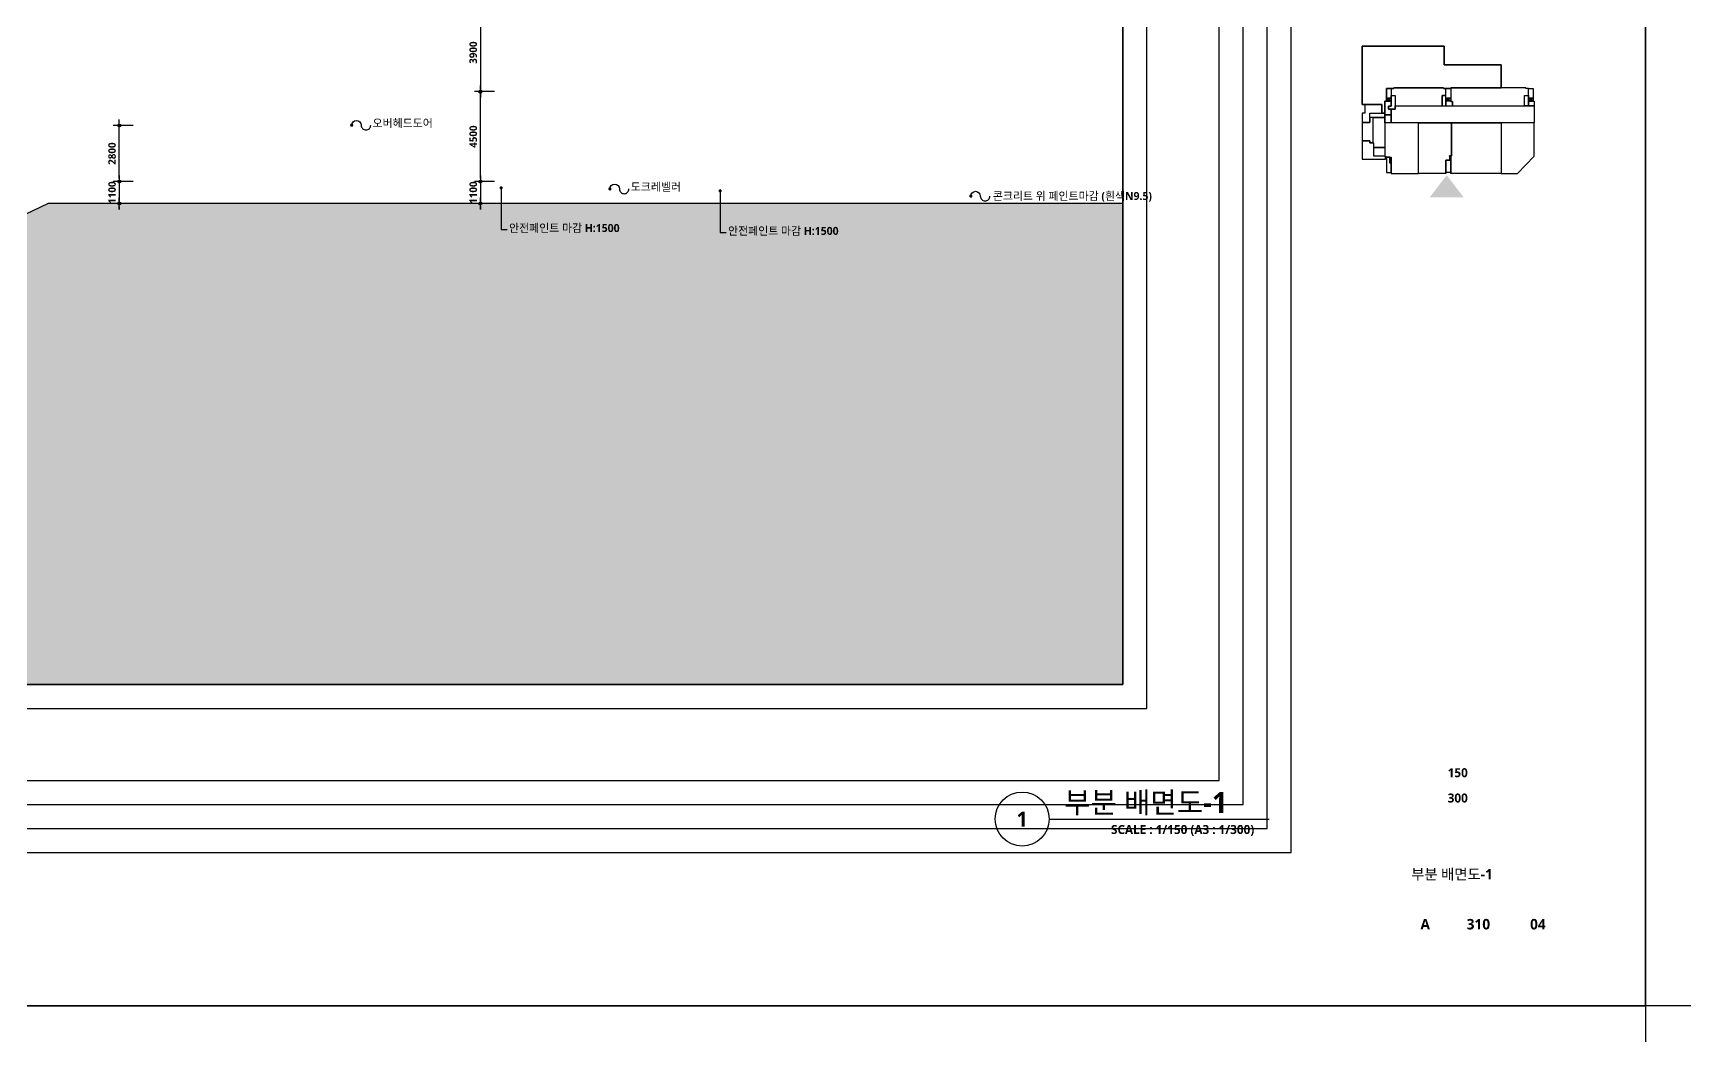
# Model space of a CAD drawing. Header units: millimetres. Extents: x 0 to 190005487, y 0 to 455456909.
# Drawn here: x 45418 to 127974, y 87600 to 137754 of the extents above; entities that cross this region are included whole.
import ezdxf
from ezdxf.enums import TextEntityAlignment as Align

# ---------------------------------------------------------------- set-up
doc = ezdxf.new("R2010")
doc.units = ezdxf.units.MM
doc.header["$LTSCALE"] = 150
doc.header["$MEASUREMENT"] = 0
doc.header["$PDSIZE"] = -10
doc.layers.get('0').update_dxf_attribs({"linetype": 'CONTINUOUS'})
doc.layers.get('Defpoints').update_dxf_attribs({"color": 153, "linetype": 'CONTINUOUS'})
for name, color, linetype in [('A-ANNO-DIM', 4, 'CONTINUOUS'), ('A-ANNO-KEY', 7, 'CONTINUOUS'), ('A-ANNO-LEAD', 4, 'CONTINUOUS'), ('A-ANNO-TEXT1', 7, 'CONTINUOUS'), ('A-ANNO-TITL', 7, 'CONTINUOUS'), ('A-FLOR-ROOF', 3, 'CONTINUOUS'), ('A-SECT-SOIL-PAT1', 253, 'CONTINUOUS'), ('AA-XXXX-TXT1', 2, 'CONTINUOUS')]:
    doc.layers.add(name, color=color, linetype=linetype)
doc.layers.add('Defpoint', color=161, linetype='CONTINUOUS', plot=False)
doc.styles.add('2020음성 1차', font='NanumGothicBold.ttf')
doc.styles.add('SH_대대리576', font='NanumGothicBold.ttf')
doc.dimstyles.new('SHP300내부', dxfattribs={"dimscale": 150, "dimtxt": 2.5, "dimasz": 1, "dimexe": 2, "dimexo": 2, "dimgap": 1, "dimtad": 1, "dimdec": 0, "dimzin": 0, "dimdsep": 46, "dimtxsty": 'SH_대대리576', "dimblk": 'DIMDOT', "dimcen": 0.09, "dimclrd": 256, "dimclre": 256, "dimclrt": 3, "dimadec": 0, "dimazin": 1, "dimtfac": 1, "dimtdec": 0, "dimtix": 1, "dimtmove": 2, "dimatfit": 0, "dimldrblk": 'DIMDOT', "dimfxl": 1, "dimtolj": 1, "dimtzin": 0, "dimlwd": -1, "dimlwe": -1, "dimarcsym": 0})

# ---------------------------------------------------------------- blocks, each defined once
blk = doc.blocks.new('*U4461')
at = {"layer": 'A-ANNO-TITL'}
blk.add_line((0, 0), (3667, 0), dxfattribs=at)
blk.add_circle((-450, 0), 450, dxfattribs=at)
at = {"layer": 'AA-XXXX-TXT1', "style": 'SH_대대리576'}
blk.add_attdef('DWG.TITLE', (250, 100), '', height=350, dxfattribs=at)
at = {"layer": 'AA-XXXX-TXT1', "color": 7, "style": 'SH_대대리576'}
blk.add_attdef('NO1', text='', height=300, dxfattribs=at).set_placement((-450, 0), align=Align.MIDDLE)
at = {"layer": 'AA-XXXX-TXT1', "style": 'SH_대대리576'}
blk.add_attdef('SCALE', text='', height=150, dxfattribs=at).set_placement((3417, -100), align=Align.TOP_RIGHT)
blk = doc.blocks.new('G$C28DF506D')
blk.add_lwpolyline([(0, 3255), (0, 1425), (2340, 1425), (2340, 1725), (2265, 1725), (2265, 1740), (1155, 1740), (1155, 3030), (1095, 3030), (1095, 3060), (765, 3060), (765, 3255)], close=True)
at = {"layer": 'A-ANNO-KEY'}
for p, q in [((2902, 7538), (2423, 7223)), ((2423, 7538), (2902, 7223)), ((8377, 7538), (8857, 7223)), ((8857, 7538), (8377, 7223)), ((16627, 7223), (17108, 7538)), ((16627, 7538), (17108, 7223)), ((8745, 1327), (8884, 1770)), ((8884, 1327), (8745, 1770)), ((2760, 1012), (2902, 1642)), ((2760, 1642), (2902, 1012))]:
    blk.add_line(p, q, dxfattribs=at)
for points in [[(13890, 10845), (8190, 10845), (8190, 12720), (7290, 12720), (0, 12720), (0, 6900), (195, 6900), (270, 6900), (1950, 6900), (1950, 6015), (2265, 6015), (2265, 7223), (2423, 7223), (2423, 7538), (2423, 8505), (2902, 8505), (3165, 8505), (3165, 8550), (8115, 8550), (8115, 8505), (8377, 8505), (8865, 8505), (8865, 8550), (13890, 8550)], [(8190, 12720), (7290, 12720), (0, 12720), (0, 6900), (195, 6900), (270, 6900), (1950, 6900), (1950, 6015), (2265, 6015), (2265, 7223), (2423, 7223), (2423, 8505), (3165, 8505), (3165, 8550), (8115, 8550), (8115, 8505), (8865, 8505), (8865, 8550), (13890, 8550), (13890, 10845), (8190, 10845)], [(2423, 8505), (2902, 8505), (2902, 7538), (2423, 7538)], [(2902, 8505), (2902, 7788), (3300, 7788), (3300, 6750), (7980, 6750), (7980, 7788), (8377, 7788), (8377, 8505), (8115, 8505), (8115, 8550), (3165, 8550), (3165, 8505)], [(8377, 8505), (8857, 8505), (8857, 7538), (8377, 7538)], [(8865, 8550), (8865, 8505), (8857, 8505), (8857, 7204), (9015, 7204), (9015, 6750), (16230, 6750), (16230, 7788), (16627, 7788), (16627, 8505), (16365, 8505), (16365, 8550)], [(16627, 8505), (17108, 8505), (17108, 7538), (16627, 7538)], [(0, 6015), (0, 5100), (765, 5100), (765, 6015), (1950, 6015), (1950, 6900), (270, 6900), (270, 6015)], [(2265, 7223), (2902, 7223), (2902, 6722), (2635, 6722), (2635, 6434), (2902, 6434), (2902, 5864), (2265, 5864)], [(2902, 7223), (2423, 7223), (2423, 7538), (2902, 7538)], [(2635, 6434), (2635, 6722), (2902, 6722), (2902, 7788), (3300, 7788), (3300, 6750), (3300, 6750), (3300, 6434), (2902, 6434), (2902, 6434)], [(2902, 5070), (2902, 6434), (3300, 6434), (3300, 6750), (7980, 6750), (7980, 6754), (9015, 6754), (9015, 6750), (16230, 6750), (16230, 6754), (17190, 6754), (17190, 5070)], [(7980, 6754), (8377, 6754), (8377, 7788), (7980, 7788)], [(8377, 7538), (8857, 7538), (8857, 7223), (8377, 7223)], [(8377, 7223), (8377, 6754), (9015, 6754), (9015, 7204), (8857, 7204), (8857, 7223)], [(16627, 6754), (16230, 6754), (16230, 7788), (16627, 7788)], [(16627, 7538), (17108, 7538), (17108, 7223), (16627, 7223)], [(16627, 7223), (17190, 7223), (17190, 6754), (16627, 6754)], [(0, 5100), (0, 3255), (765, 3255), (765, 3060), (1095, 3060), (1095, 5580), (765, 5580), (765, 5100), (0, 5100)], [(765, 6015), (2265, 6015), (2265, 5580), (765, 5580)], [(1155, 2580), (1155, 3030), (1095, 3030), (1095, 5580), (2265, 5580), (2265, 2580)], [(2265, 5864), (2902, 5864), (2902, 5070), (2265, 5070)], [(2265, 1740), (2265, 1725), (2340, 1725), (2340, 1642), (2902, 1642), (2902, 0), (5640, 0), (5640, 5070), (2265, 5070)], [(2265, 1740), (2265, 1725), (2340, 1725), (2340, 1642), (2902, 1642), (2902, 0), (5640, 0), (5640, 5070), (2265, 5070)], [(8745, 1770), (8745, 1327), (8377, 1327), (8377, 0), (5640, 0), (5640, 5070), (8940, 5070), (8940, 1770), (8745, 1770)], [(8940, 1725), (8940, 5070), (13890, 5070), (13890, 0), (8857, 0), (8857, 1327), (8884, 1327), (8884, 1725), (8940, 1725)], [(13890, 5070), (13890, 0), (15540, 0), (17190, 1725), (17190, 5070)], [(1155, 2580), (2265, 2580), (2265, 1740), (1155, 1740), (1155, 2580)], [(8745, 1327), (8884, 1327), (8884, 1725), (8940, 1725), (8940, 1770), (8745, 1770)], [(2760, 1642), (2423, 1642), (2423, 82), (2902, 82), (2902, 1012), (2760, 1012)], [(8857, 82), (8377, 82), (8377, 1327), (8857, 1327)]]:
    blk.add_lwpolyline(points, close=True, dxfattribs=at)
blk.add_lwpolyline([(8865, 8505), (8115, 8505), (8115, 8550), (3165, 8550), (3165, 8505), (2423, 8505), (2423, 7223), (2265, 7223), (2265, 6015), (1950, 6015), (1950, 6900), (270, 6900), (270, 6900), (195, 6900), (0, 6900), (0, 12720), (7290, 12720), (7290, 12720), (8190, 12720), (8190, 10845), (8190, 10845), (8190, 10845), (13890, 10845), (13890, 8550), (8865, 8550)], dxfattribs=at)
blk = doc.blocks.new('DIMDOT')
at = {"color": 0}
blk.add_line((-2, 0), (2, 0), dxfattribs=at)
for radius in [0.5, 0.25]:
    blk.add_circle((0, 0), radius, dxfattribs=at)
blk = doc.blocks.new('*D5525')
at = {"layer": 'A-ANNO-DIM'}
for p, q in [((68474, 138724), (67474, 138724)), ((67774, 138574), (67774, 134974)), ((68474, 134824), (67474, 134824))]:
    blk.add_line(p, q, dxfattribs=at)
at = {"layer": 'Defpoints', "color": 0}
for p in [(68774, 138724), (67774, 134824), (68774, 134824)]:
    blk.add_point(p, dxfattribs=at)
at = {"layer": 'A-ANNO-DIM', "linetype": 'ByBlock', "xscale": 150, "yscale": 150, "zscale": 150}
for p, rotation in [((67774, 138724), 90), ((67774, 134824), 270)]:
    blk.add_blockref('DIMDOT', p, dxfattribs=dict(at, rotation=rotation))
at = {"layer": 'A-ANNO-DIM', "color": 3, "insert": (67417, 136774), "char_height": 375, "attachment_point": 5, "rotation": 90, "style": 'SH_대대리576'}
blk.add_mtext('\\A1;3900', dxfattribs=at)
blk = doc.blocks.new('*D5526')
at = {"layer": 'A-ANNO-DIM'}
for p, q in [((68474, 134824), (67474, 134824)), ((67774, 130474), (67774, 134674)), ((68474, 130324), (67474, 130324))]:
    blk.add_line(p, q, dxfattribs=at)
at = {"layer": 'Defpoints', "color": 0}
for p in [(67774, 134824), (68774, 134824), (68774, 130324)]:
    blk.add_point(p, dxfattribs=at)
at = {"layer": 'A-ANNO-DIM', "linetype": 'ByBlock', "xscale": 150, "yscale": 150, "zscale": 150}
for p, rotation in [((67774, 134824), 90), ((67774, 130324), 270)]:
    blk.add_blockref('DIMDOT', p, dxfattribs=dict(at, rotation=rotation))
at = {"layer": 'A-ANNO-DIM', "color": 3, "insert": (67418, 132574), "char_height": 375, "attachment_point": 5, "rotation": 90, "style": 'SH_대대리576'}
blk.add_mtext('\\A1;4500', dxfattribs=at)
blk = doc.blocks.new('*D5527')
at = {"layer": 'A-ANNO-DIM'}
for p, q in [((67774, 130474), (67774, 130624)), ((68474, 130324), (67474, 130324)), ((67774, 130324), (67774, 129224)), ((68474, 129224), (67474, 129224)), ((67774, 129074), (67774, 128924))]:
    blk.add_line(p, q, dxfattribs=at)
at = {"layer": 'Defpoints', "color": 0}
for p in [(68774, 130324), (67774, 129224), (68774, 129224)]:
    blk.add_point(p, dxfattribs=at)
at = {"layer": 'A-ANNO-DIM', "linetype": 'ByBlock', "xscale": 150, "yscale": 150, "zscale": 150}
for p, rotation in [((67774, 130324), 270), ((67774, 129224), 90)]:
    blk.add_blockref('DIMDOT', p, dxfattribs=dict(at, rotation=rotation))
at = {"layer": 'A-ANNO-DIM', "color": 3, "insert": (67418, 129774), "char_height": 375, "attachment_point": 5, "rotation": 90, "style": 'SH_대대리576'}
blk.add_mtext('\\A1;1100', dxfattribs=at)
blk = doc.blocks.new('*D5537')
at = {"layer": 'A-ANNO-DIM'}
for p, q in [((49724, 130474), (49724, 130624)), ((50424, 130324), (49424, 130324)), ((49724, 130324), (49724, 129224)), ((50424, 129224), (49424, 129224)), ((49724, 129074), (49724, 128924))]:
    blk.add_line(p, q, dxfattribs=at)
at = {"layer": 'Defpoints', "color": 0}
for p in [(50724, 130324), (49724, 129224), (50724, 129224)]:
    blk.add_point(p, dxfattribs=at)
at = {"layer": 'A-ANNO-DIM', "linetype": 'ByBlock', "xscale": 150, "yscale": 150, "zscale": 150}
for p, rotation in [((49724, 130324), 270), ((49724, 129224), 90)]:
    blk.add_blockref('DIMDOT', p, dxfattribs=dict(at, rotation=rotation))
at = {"layer": 'A-ANNO-DIM', "color": 3, "insert": (49368, 129774), "char_height": 375, "attachment_point": 5, "rotation": 90, "style": 'SH_대대리576'}
blk.add_mtext('\\A1;1100', dxfattribs=at)
blk = doc.blocks.new('*D5538')
at = {"layer": 'A-ANNO-DIM'}
for p, q in [((50424, 133124), (49424, 133124)), ((49724, 130474), (49724, 132974)), ((50424, 130324), (49424, 130324))]:
    blk.add_line(p, q, dxfattribs=at)
at = {"layer": 'Defpoints', "color": 0}
for p in [(49724, 133124), (50724, 133124), (50724, 130324)]:
    blk.add_point(p, dxfattribs=at)
at = {"layer": 'A-ANNO-DIM', "linetype": 'ByBlock', "xscale": 150, "yscale": 150, "zscale": 150}
for p, rotation in [((49724, 133124), 90), ((49724, 130324), 270)]:
    blk.add_blockref('DIMDOT', p, dxfattribs=dict(at, rotation=rotation))
at = {"layer": 'A-ANNO-DIM', "color": 3, "insert": (49367, 131724), "char_height": 375, "attachment_point": 5, "rotation": 90, "style": 'SH_대대리576'}
blk.add_mtext('\\A1;2800', dxfattribs=at)

msp = doc.modelspace()

# ---------------------------------------------------------------- hatches: boundary and pattern name
at = {"layer": 'A-SECT-SOIL-PAT1', "transparency": 33554687}
h = msp.add_hatch(color=256, dxfattribs=at)
h.dxf.hatch_style = 1
h.paths.add_polyline_path([(15012.4, 124323.6), (15012.4, 105176.4), (99887.6, 105176.4), (99887.6, 129223.6), (46174.1, 129223.6), (39051.8, 125823.6), (36328.6, 124523.6), (36328.6, 124323.6)])

# ---------------------------------------------------------------- linework, layer by layer
msp.add_lwpolyline([(15012.4, 162123.6), (99887.6, 162123.6), (99887.6, 105176.4), (15012.4, 105176.4)], close=True)
at = {"layer": 'A-ANNO-LEAD', "const_width": 79.4}
for points, elevation in [([(61302.9, 133143.5, 1), (61382.3, 133143.5, 1)], -37.9), ([(74207.6, 129956.6, 1), (74287, 129956.6, 1)], 103000)]:
    msp.add_lwpolyline(points, format="xyb", close=True, dxfattribs=dict(at, elevation=elevation))
at = {"layer": 'A-ANNO-LEAD'}
for points, elevation in [([(61342.6, 133143.5, -1), (61818.8, 133143.5, 0.4142136), (62056.9, 132905.4, 0.4142136), (62295, 133143.5, 0.4142136)], -37.9), ([(74247.3, 129956.6, -1), (74723.5, 129956.6, 0.4142136), (74961.6, 129718.5, 0.4142136), (75199.7, 129956.6, 0.4142136)], 103000)]:
    msp.add_lwpolyline(points, format="xyb", dxfattribs=dict(at, elevation=elevation))
at = {"layer": 'A-ANNO-LEAD', "const_width": 79.4}
for points in [[(68773.4, 130009.8, 1), (68852.8, 130009.8, 1)], [(79717.9, 129866.2, 1), (79797.3, 129866.2, 1)], [(92243.5, 129599.9, 1), (92322.9, 129599.9, 1)]]:
    msp.add_lwpolyline(points, format="xyb", close=True, dxfattribs=at)
at = {"layer": 'A-ANNO-LEAD'}
for points in [[(68813.1, 130009.8), (68813.1, 127927.3), (69113.1, 127927.3)], [(79757.6, 129866.2), (79757.6, 127783.8), (80057.6, 127783.8)]]:
    msp.add_lwpolyline(points, dxfattribs=at)
msp.add_lwpolyline([(92283.2, 129599.9, -1), (92759.4, 129599.9, 0.4142136), (92997.5, 129361.8, 0.4142136), (93235.6, 129599.9, 0.4142136)], format="xyb", dxfattribs=at)
at = {"layer": 'A-FLOR-ROOF'}
msp.add_solid([(116065.7, 130643.7), (115213.5, 129533.1), (116917.9, 129533.1), (115213.5, 129533.1)], dxfattribs=at)
at = {"layer": 'A-SECT-SOIL-PAT1'}
msp.add_lwpolyline([(15012.4, 124323.6), (15012.4, 105176.4), (99887.6, 105176.4), (99887.6, 129223.6), (46174.1, 129223.6), (39051.8, 125823.6), (36328.6, 124523.6), (36328.6, 124323.6)], close=True, dxfattribs=at)
at = {"layer": 'Defpoint'}
for points in [[(0, 178200), (126000, 178200), (126000, 89100), (0, 89100)], [(126000, 178200), (252000, 178200), (252000, 89100), (126000, 89100)], [(6612.4, 96776.4), (108287.6, 96776.4), (108287.6, 170523.6), (6612.4, 170523.6)], [(7812.4, 97976.4), (107087.6, 97976.4), (107087.6, 169323.6), (7812.4, 169323.6)], [(9012.4, 99176.4), (105887.6, 99176.4), (105887.6, 168123.6), (9012.4, 168123.6)], [(10212.4, 100376.4), (104687.6, 100376.4), (104687.6, 166923.6), (10212.4, 166923.6)], [(13812.4, 103976.4), (101087.6, 103976.4), (101087.6, 163323.6), (13812.4, 163323.6)], [(15012.4, 105176.4), (99887.6, 105176.4), (99887.6, 162123.6), (15012.4, 162123.6)], [(0, 89100), (126000, 89100), (126000, 0), (0, 0)]]:
    msp.add_lwpolyline(points, close=True, dxfattribs=at)

# ---------------------------------------------------------------- block references
at = {"xscale": 0.5, "yscale": 0.5, "zscale": 0.5}
msp.add_blockref('G$C28DF506D', (111841.9, 130732.1), dxfattribs=at)
ref = msp.add_blockref('*U4461', (96199.9, 98450), dxfattribs=dict(xscale=3, yscale=3, zscale=3))
ref.add_attrib('SCALE', 'SCALE : 1/150 (A3 : 1/300)', dxfattribs={"layer": 'A-ANNO-TITL', "height": 450, "style": 'SH_대대리576'}).set_placement((106450, 98150), align=Align.TOP_RIGHT)
ref.add_attrib('DWG.TITLE', '부분 배면도-1', (96949.9, 98750), dxfattribs={"layer": 'A-ANNO-TITL', "height": 1050, "style": 'SH_대대리576'})
ref.add_attrib('NO1', '1', dxfattribs={"layer": 'A-ANNO-TITL', "color": 7, "height": 750, "style": 'SH_대대리576'}).set_placement((94849.9, 98450), align=Align.MIDDLE)

# ---------------------------------------------------------------- texts
at = {"layer": 'A-ANNO-TEXT1', "style": '2020음성 1차'}
for s, p in [('오버헤드도어', (62384.3, 133048.2, -37.9)), ('도크레벨러', (75289, 129861.3, 103000)), ('콘크리트 위 페인트마감 (흰색N9.5)', (93384.5, 129403.4)), ('안전페인트 마감 H:1500', (69208.4, 127802.3)), ('안전페인트 마감 H:1500', (80152.9, 127658.7))]:
    msp.add_text(s, height=400, dxfattribs=at).set_placement(p)
at = {"layer": 'A-ANNO-TITL', "style": 'SH_대대리576'}
for s, height, p in [('150', 450, (116617.8, 100766.7)), ('300', 450, (116617.8, 99500.1)), ('부분 배면도-1', 525, (116335.1, 95695.9)), ('A', 525, (114993.8, 93190.6)), ('310', 525, (117650.4, 93190.6)), ('04', 525, (120623.6, 93190.6))]:
    msp.add_text(s, height=height, dxfattribs=at).set_placement(p, align=Align.MIDDLE)

# ---------------------------------------------------------------- dimensions: what is measured, and where the dimension line sits
at = {"layer": 'A-ANNO-DIM'}
for base, p1, p2, angle, picture, middle in [((67774.1, 134823.6), (68774.1, 138723.6), (68774.1, 134823.6), 270, '*D5525', (67417.1, 136773.6)), ((67774.1, 134823.6), (68774.1, 130323.6), (68774.1, 134823.6), 90, '*D5526', (67417.9, 132573.6)), ((49724.1, 133123.6), (50724.1, 130323.6), (50724.1, 133123.6), 90, '*D5538', (49367.1, 131723.6)), ((49724.1, 129223.6), (50724.1, 130323.6), (50724.1, 129223.6), 270, '*D5537', (49368.4, 129773.6)), ((67774.1, 129223.6), (68774.1, 130323.6), (68774.1, 129223.6), 270, '*D5527', (67418.4, 129773.6))]:
    dim = msp.add_linear_dim(base=base, p1=p1, p2=p2, angle=angle, dimstyle='SHP300내부', override={"dimtxsty": 'SH_대대리576', "dimldrblk": 'DIMDOT'}, dxfattribs=at)
    dim.commit()
    dim.dimension.update_dxf_attribs({"geometry": picture, "text_midpoint": middle})

doc.saveas('drawing.dxf')
